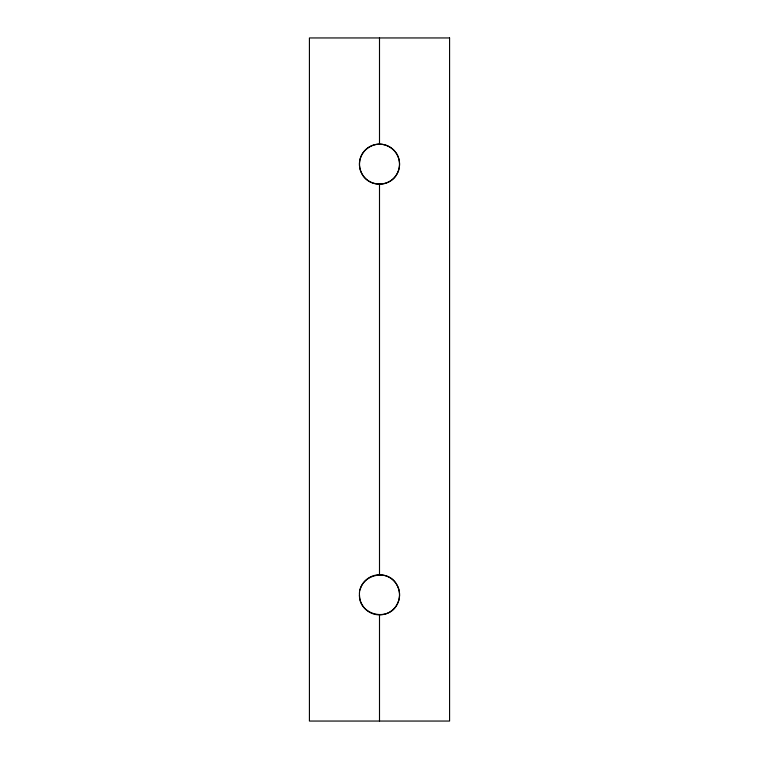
<?xml version="1.0" encoding="UTF-8"?>
<svg xmlns="http://www.w3.org/2000/svg" width="759" height="759" viewBox="0 0 759 759"><rect width="100%" height="100%" fill="white"/><g stroke="black" fill="none" stroke-linecap="round" stroke-linejoin="round"><path stroke-width="1.14" d="M359.453 595.217C358.182 575.54 387.232 567.134 396.663 584.458A19.905 19.734 -90 0 1 397.061 604.506C388.314 622.181 358.96 614.932 359.453 595.217A20.047 20.047 0 0 0 388.333 612.826A20.047 20.047 0 0 0 392.08 579.212A20.047 20.047 0 0 0 360.041 590.018M379.5 144.125C372.441 144.248 365.772 148.1 362.138 154.153A19.905 19.734 -90 0 0 362.138 174.2C369.159 187.255 389.841 187.255 396.862 174.2A19.905 19.734 -90 0 0 396.862 154.153C393.228 148.1 386.559 144.248 379.5 144.125L379.5 37.95M379.5 184.219L379.5 574.829M379.5 614.828L379.5 721.05M449.584 37.95L309.416 37.95L309.416 721.05L449.584 721.05L449.584 37.95M369.472 181.534A20.047 20.047 0 0 0 399.547 164.172A20.047 20.047 0 0 0 369.472 146.81A20.047 20.047 0 0 0 369.472 181.534"/></g></svg>
